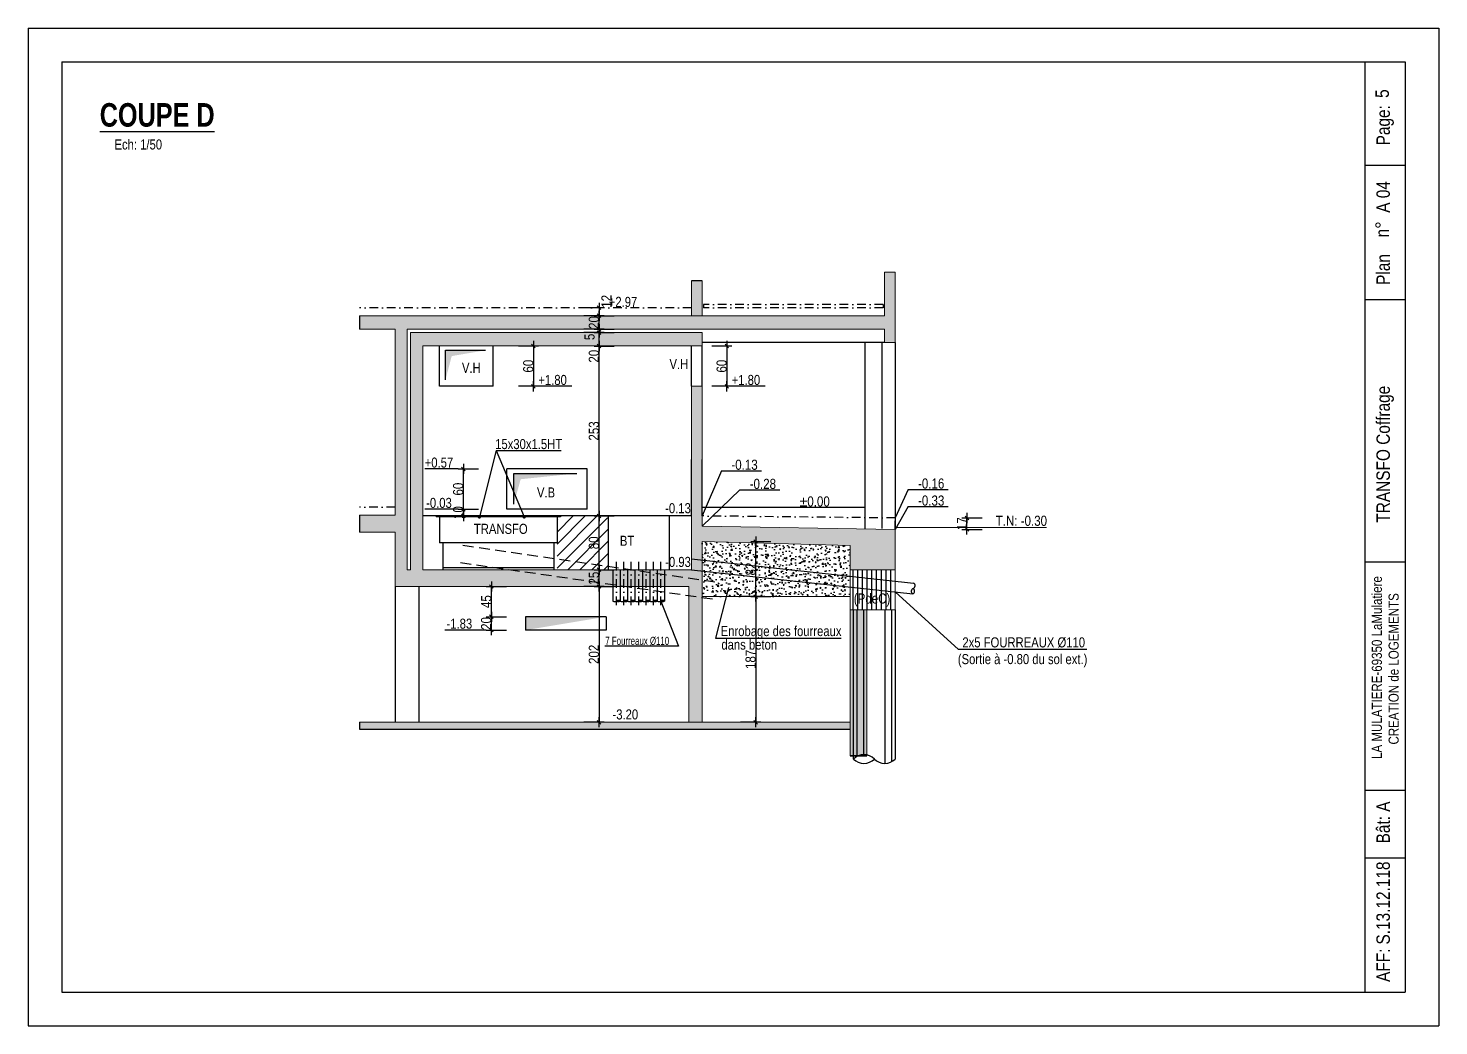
# Model space of a CAD drawing. Header units: centimetres. Extents: x 21705 to 42035, y -33238 to -31753.
# Drawn here: x 34860 to 36960, y -33238 to -31753 of the extents above; entities that cross this region are included whole.
import ezdxf
from ezdxf.enums import TextEntityAlignment as Align

# ---------------------------------------------------------------- set-up
doc = ezdxf.new("R2010")
doc.units = ezdxf.units.CM
doc.header["$LTSCALE"] = 25.4
doc.header["$PDMODE"] = 1
doc.header["$PDSIZE"] = -2
doc.linetypes.add('CACHEX2', pattern=[19.05, 12.7, -6.35])
doc.linetypes.add('TIRETPTX2', pattern=[50.8, 25.4, -12.7, 0, -12.7])
for name, color, linetype in [('01_cote_gen', 4, 'Continuous'), ('01_fenetres', 171, 'Continuous'), ('01_linteaux', 2, 'Continuous'), ('01_murs_sup', 2, 'CACHEX2'), ('01_poch_BN', 9, 'Continuous'), ('01_poch_murs', 253, 'Continuous'), ('01_resv', 32, 'Continuous'), ('01_texte', 230, 'Continuous'), ('AA_COTES', 2, 'Continuous')]:
    doc.layers.add(name, color=color, linetype=linetype)
doc.layers.add('01_murs_coup', color=5, linetype='Continuous', lineweight=60)
doc.styles.add('ARIAL NA', font='ARIALN.TTF')
doc.styles.add('impact', font='impact.ttf')
doc.styles.add('MATTE_TXT', font='arial.ttf')
doc.styles.add('STYLE2', font='ARIALN.TTF')
doc.dimstyles.new('JB50', dxfattribs={"dimscale": 0.1, "dimtxt": 150, "dimasz": 15, "dimexe": 0.1, "dimexo": 0.1, "dimgap": 0.09, "dimtad": 1, "dimdec": 1, "dimdsep": 46, "dimtxsty": 'STYLE2', "dimblk1": 'BOND_G', "dimblk2": 'BOND_D', "dimsah": 1, "dimcen": 1.5, "dimdle": 0.01, "dimse1": 1, "dimse2": 1, "dimclrd": 4, "dimclre": 2, "dimclrt": 6, "dimazin": 2, "dimtfac": 2.333333, "dimtdec": 1, "dimtix": 1, "dimtmove": 2, "dimatfit": 3, "dimldrblk": 'BOND_G', "dimfxl": 1, "dimtolj": 1, "dimtzin": 0, "dimarcsym": 0})
pattern_1 = [(50, (8508.437, -2959.365), (18.218467, -1.5939086), [1.905, -20.955]), (355, (8508.437, -2959.365), (-3.524342, 19.1056845), [1.524, -16.764058]), (100.451445, (8509.955, -2959.498), (14.694125, 17.511775), [1.619001, -17.8090245]), (46.1842, (8508.437, -2954.285), (27.107904, -4.204233), [2.8575, -31.4325]), (96.63556, (8510.696, -2954.636), (23.740413, 24.742612), [2.428502, -26.71356]), (351.18415, (8508.437, -2954.285), (23.740413, 24.742612), [2.285997, -25.145973]), (21, (8510.977, -2955.555), (15.161439, -10.22652), [1.905, -20.955]), (326, (8510.977, -2955.555), (6.180203, 18.418797), [1.524, -16.764]), (71.451445, (8512.24, -2956.408), (21.341642, 8.192277), [1.619001, -17.808994]), (37.5, (8508.437, -2959.3655), (0.3088603, 8.4555039), [0, -16.5608, 0, -17.018, 0, -16.8275]), (7.5, (8508.437, -2959.3655), (6.6819663, 10.0180575), [0, -9.7028, 0, -16.1798, 0, -6.4135]), (327.5, (8502.7725, -2959.3655), (13.5590595, -0.5728744), [0, -6.35, 0, -19.812, 0, -26.289]), (317.5, (8500.233, -2959.365), (14.812918, 2.542649), [0, -8.255, 0, -13.1572, 0, -18.669])]

# ---------------------------------------------------------------- blocks, each defined once
blk = doc.blocks.new('BOND_G')
at = {"layer": 'AA_COTES', "color": 0}
for p, q in [((0, -5), (0, 15)), ((5, 0), (-5, 0)), ((1.8, 1.8), (-1.8, -1.8))]:
    blk.add_line(p, q, dxfattribs=at)
blk = doc.blocks.new('BOND_D')
at = {"layer": 'AA_COTES', "color": 0}
for p, q in [((5, 0), (-5, 0)), ((-1.8, -1.8), (1.8, 1.8)), ((0, 5), (0, -15))]:
    blk.add_line(p, q, dxfattribs=at)
blk = doc.blocks.new('*D255')
at = {"layer": '01_cote_gen', "color": 4, "lineweight": -2, "ltscale": 3, "transparency": 16777216}
blk.add_line((35709.8, -32557.4), (35709.8, -32480.4), dxfattribs=at)
at = {"layer": 'Defpoints', "color": 0, "ltscale": 3, "transparency": 16777216}
for p in [(35697, -32478.9), (35709.8, -32478.9), (35697, -32558.9)]:
    blk.add_point(p, dxfattribs=at)
at = {"layer": '01_cote_gen', "color": 4, "lineweight": -2, "ltscale": 3, "transparency": 16777216, "xscale": 1.5, "yscale": 1.5, "zscale": 1.5}
for name, p, rotation in [('BOND_D', (35709.8, -32478.9), 90), ('BOND_G', (35709.8, -32558.9), 270)]:
    blk.add_blockref(name, p, dxfattribs=dict(at, rotation=rotation))
at = {"layer": '01_cote_gen', "color": 6, "ltscale": 3, "transparency": 16777216, "insert": (35702.1, -32518.9), "char_height": 15, "attachment_point": 5, "rotation": 90, "style": 'STYLE2'}
blk.add_mtext('\\A1;80', dxfattribs=at)
blk = doc.blocks.new('*D256')
at = {"layer": '01_cote_gen', "color": 4, "lineweight": -2, "ltscale": 3, "transparency": 16777216}
blk.add_line((35709.8, -32582.4), (35709.8, -32560.4), dxfattribs=at)
at = {"layer": 'Defpoints', "color": 0, "ltscale": 3, "transparency": 16777216}
for p in [(35687.3, -32558.9), (35709.8, -32558.9), (35687.3, -32583.9)]:
    blk.add_point(p, dxfattribs=at)
at = {"layer": '01_cote_gen', "color": 4, "lineweight": -2, "ltscale": 3, "transparency": 16777216, "xscale": 1.5, "yscale": 1.5, "zscale": 1.5}
for name, p, rotation in [('BOND_D', (35709.8, -32558.9), 90), ('BOND_G', (35709.8, -32583.9), 270)]:
    blk.add_blockref(name, p, dxfattribs=dict(at, rotation=rotation))
at = {"layer": '01_cote_gen', "color": 6, "ltscale": 3, "transparency": 16777216, "insert": (35702.1, -32571.4), "char_height": 15, "attachment_point": 5, "rotation": 90, "style": 'STYLE2'}
blk.add_mtext('\\A1;25', dxfattribs=at)
blk = doc.blocks.new('*D257')
at = {"layer": '01_cote_gen', "color": 4, "lineweight": -2, "ltscale": 3, "transparency": 16777216}
blk.add_line((35709.8, -32585.4), (35709.8, -32784.4), dxfattribs=at)
at = {"layer": 'Defpoints', "color": 0, "ltscale": 3, "transparency": 16777216}
for p in [(35676.5, -32583.9), (35676.5, -32785.9), (35709.8, -32785.9)]:
    blk.add_point(p, dxfattribs=at)
at = {"layer": '01_cote_gen', "color": 4, "lineweight": -2, "ltscale": 3, "transparency": 16777216, "xscale": 1.5, "yscale": 1.5, "zscale": 1.5}
for name, p, rotation in [('BOND_G', (35709.8, -32583.9), 90), ('BOND_D', (35709.8, -32785.9), 270)]:
    blk.add_blockref(name, p, dxfattribs=dict(at, rotation=rotation))
at = {"layer": '01_cote_gen', "color": 6, "ltscale": 3, "transparency": 16777216, "insert": (35702.1, -32684.9), "char_height": 15, "attachment_point": 5, "rotation": 90, "style": 'STYLE2'}
blk.add_mtext('\\A1;202', dxfattribs=at)
blk = doc.blocks.new('*D258')
at = {"layer": '01_cote_gen', "color": 4, "lineweight": -2, "ltscale": 3, "transparency": 16777216}
blk.add_line((35709.8, -32477.4), (35709.8, -32227.4), dxfattribs=at)
at = {"layer": 'Defpoints', "color": 0, "ltscale": 3, "transparency": 16777216}
for p in [(35673.9, -32225.9), (35709.8, -32225.9), (35680.8, -32478.9)]:
    blk.add_point(p, dxfattribs=at)
at = {"layer": '01_cote_gen', "color": 4, "lineweight": -2, "ltscale": 3, "transparency": 16777216, "xscale": 1.5, "yscale": 1.5, "zscale": 1.5}
for name, p, rotation in [('BOND_D', (35709.8, -32225.9), 90), ('BOND_G', (35709.8, -32478.9), 270)]:
    blk.add_blockref(name, p, dxfattribs=dict(at, rotation=rotation))
at = {"layer": '01_cote_gen', "color": 6, "ltscale": 3, "transparency": 16777216, "insert": (35702.1, -32352.4), "char_height": 15, "attachment_point": 5, "rotation": 90, "style": 'STYLE2'}
blk.add_mtext('\\A1;253', dxfattribs=at)
blk = doc.blocks.new('*D259')
at = {"layer": '01_cote_gen', "color": 4, "lineweight": -2, "ltscale": 3, "transparency": 16777216}
blk.add_line((35709.8, -32224.4), (35709.8, -32207.4), dxfattribs=at)
at = {"layer": 'Defpoints', "color": 0, "ltscale": 3, "transparency": 16777216}
for p in [(35656.9, -32205.9), (35709.8, -32205.9), (35656.9, -32225.9)]:
    blk.add_point(p, dxfattribs=at)
at = {"layer": '01_cote_gen', "color": 4, "lineweight": -2, "ltscale": 3, "transparency": 16777216, "xscale": 1.5, "yscale": 1.5, "zscale": 1.5}
for name, p, rotation in [('BOND_D', (35709.8, -32205.9), 90), ('BOND_G', (35709.8, -32225.9), 270)]:
    blk.add_blockref(name, p, dxfattribs=dict(at, rotation=rotation))
at = {"layer": '01_cote_gen', "color": 6, "ltscale": 3, "transparency": 16777216, "insert": (35702.1, -32241.1), "char_height": 15, "attachment_point": 5, "rotation": 90, "style": 'STYLE2'}
blk.add_mtext('\\A1;20', dxfattribs=at)
blk = doc.blocks.new('*D260')
at = {"layer": '01_cote_gen', "color": 4, "lineweight": -2, "ltscale": 3, "transparency": 16777216}
blk.add_line((35709.8, -32202.4), (35709.8, -32204.4), dxfattribs=at)
at = {"layer": 'Defpoints', "color": 0, "ltscale": 3, "transparency": 16777216}
for p in [(35670.1, -32200.9), (35670.1, -32205.9), (35709.8, -32205.9)]:
    blk.add_point(p, dxfattribs=at)
at = {"layer": '01_cote_gen', "color": 4, "lineweight": -2, "ltscale": 3, "transparency": 16777216, "xscale": 1.5, "yscale": 1.5, "zscale": 1.5}
for name, p, rotation in [('BOND_G', (35709.8, -32200.9), 90), ('BOND_D', (35709.8, -32205.9), 270)]:
    blk.add_blockref(name, p, dxfattribs=dict(at, rotation=rotation))
at = {"layer": '01_cote_gen', "color": 6, "ltscale": 3, "transparency": 16777216, "insert": (35695.6, -32212.3), "char_height": 15, "attachment_point": 5, "rotation": 90, "style": 'STYLE2'}
blk.add_mtext('\\A1;5', dxfattribs=at)
blk = doc.blocks.new('*D261')
at = {"layer": '01_cote_gen', "color": 4, "lineweight": -2, "ltscale": 3, "transparency": 16777216}
blk.add_line((35709.8, -32199.4), (35709.8, -32182.4), dxfattribs=at)
at = {"layer": 'Defpoints', "color": 0, "ltscale": 3, "transparency": 16777216}
for p in [(35665.1, -32180.9), (35709.8, -32180.9), (35665.1, -32200.9)]:
    blk.add_point(p, dxfattribs=at)
at = {"layer": '01_cote_gen', "color": 4, "lineweight": -2, "ltscale": 3, "transparency": 16777216, "xscale": 1.5, "yscale": 1.5, "zscale": 1.5}
for name, p, rotation in [('BOND_D', (35709.8, -32180.9), 90), ('BOND_G', (35709.8, -32200.9), 270)]:
    blk.add_blockref(name, p, dxfattribs=dict(at, rotation=rotation))
at = {"layer": '01_cote_gen', "color": 6, "ltscale": 3, "transparency": 16777216, "insert": (35702.1, -32190.9), "char_height": 15, "attachment_point": 5, "rotation": 90, "style": 'STYLE2'}
blk.add_mtext('\\A1;20', dxfattribs=at)
blk = doc.blocks.new('*D262')
at = {"layer": '01_cote_gen', "color": 4, "lineweight": -2, "ltscale": 3, "transparency": 16777216}
blk.add_line((35709.8, -32170.4), (35709.8, -32179.4), dxfattribs=at)
at = {"layer": 'Defpoints', "color": 0, "ltscale": 3, "transparency": 16777216}
for p in [(35705.1, -32168.9), (35705.1, -32180.9), (35709.8, -32180.9)]:
    blk.add_point(p, dxfattribs=at)
at = {"layer": '01_cote_gen', "color": 4, "lineweight": -2, "ltscale": 3, "transparency": 16777216, "xscale": 1.5, "yscale": 1.5, "zscale": 1.5}
for name, p, rotation in [('BOND_G', (35709.8, -32168.9), 90), ('BOND_D', (35709.8, -32180.9), 270)]:
    blk.add_blockref(name, p, dxfattribs=dict(at, rotation=rotation))
at = {"layer": '01_cote_gen', "color": 6, "ltscale": 3, "transparency": 16777216, "insert": (35720.8, -32159.4), "char_height": 15, "attachment_point": 5, "rotation": 90, "style": 'STYLE2'}
blk.add_mtext('\\A1;12', dxfattribs=at)
blk = doc.blocks.new('*D301')
at = {"layer": '01_cote_gen', "color": 4, "lineweight": -2, "ltscale": 3, "transparency": 16777216}
blk.add_line((35612.1, -32227.4), (35612.1, -32284.4), dxfattribs=at)
at = {"layer": 'Defpoints', "color": 0, "ltscale": 3, "transparency": 16777216}
for p in [(35594.2, -32225.9), (35552.3, -32285.9), (35612.1, -32285.9)]:
    blk.add_point(p, dxfattribs=at)
at = {"layer": '01_cote_gen', "color": 4, "lineweight": -2, "ltscale": 3, "transparency": 16777216, "xscale": 1.5, "yscale": 1.5, "zscale": 1.5}
for name, p, rotation in [('BOND_G', (35612.1, -32225.9), 90), ('BOND_D', (35612.1, -32285.9), 270)]:
    blk.add_blockref(name, p, dxfattribs=dict(at, rotation=rotation))
at = {"layer": '01_cote_gen', "color": 6, "ltscale": 3, "transparency": 16777216, "insert": (35604.4, -32255.9), "char_height": 15, "attachment_point": 5, "rotation": 90, "style": 'STYLE2'}
blk.add_mtext('\\A1;60', dxfattribs=at)
blk = doc.blocks.new('*D302')
at = {"layer": '01_cote_gen', "color": 4, "lineweight": -2, "ltscale": 3, "transparency": 16777216}
for p, q in [((35507.7, -32467.4), (35507.7, -32465.9)), ((35507.7, -32468.9), (35507.7, -32478.9)), ((35507.7, -32480.4), (35507.7, -32481.9))]:
    blk.add_line(p, q, dxfattribs=at)
at = {"layer": 'Defpoints', "color": 0, "ltscale": 3, "transparency": 16777216}
for p in [(35507.7, -32478.9), (35534.1, -32478.9), (35559.3, -32468.9)]:
    blk.add_point(p, dxfattribs=at)
at = {"layer": '01_cote_gen', "color": 4, "lineweight": -2, "ltscale": 3, "transparency": 16777216, "xscale": 1.5, "yscale": 1.5, "zscale": 1.5}
for name, p, rotation in [('BOND_G', (35507.7, -32468.9), 270), ('BOND_D', (35507.7, -32478.9), 90)]:
    blk.add_blockref(name, p, dxfattribs=dict(at, rotation=rotation))
at = {"layer": '01_cote_gen', "color": 6, "ltscale": 3, "transparency": 16777216, "insert": (35500, -32473.9), "char_height": 15, "attachment_point": 5, "rotation": 90, "style": 'STYLE2'}
blk.add_mtext('\\A1;10', dxfattribs=at)
blk = doc.blocks.new('*D303')
at = {"layer": '01_cote_gen', "color": 4, "lineweight": -2, "ltscale": 3, "transparency": 16777216}
blk.add_line((35507.7, -32467.4), (35507.7, -32410.4), dxfattribs=at)
at = {"layer": 'Defpoints', "color": 0, "ltscale": 3, "transparency": 16777216}
for p in [(35507.7, -32408.9), (35559.3, -32408.9), (35530.2, -32468.9)]:
    blk.add_point(p, dxfattribs=at)
at = {"layer": '01_cote_gen', "color": 4, "lineweight": -2, "ltscale": 3, "transparency": 16777216, "xscale": 1.5, "yscale": 1.5, "zscale": 1.5}
for name, p, rotation in [('BOND_D', (35507.7, -32408.9), 90), ('BOND_G', (35507.7, -32468.9), 270)]:
    blk.add_blockref(name, p, dxfattribs=dict(at, rotation=rotation))
at = {"layer": '01_cote_gen', "color": 6, "ltscale": 3, "transparency": 16777216, "insert": (35500, -32438.9), "char_height": 15, "attachment_point": 5, "rotation": 90, "style": 'STYLE2'}
blk.add_mtext('\\A1;60', dxfattribs=at)
blk = doc.blocks.new('*D264')
at = {"layer": '01_cote_gen', "color": 4, "lineweight": -2, "ltscale": 3, "transparency": 16777216}
blk.add_line((35900, -32227.4), (35900, -32284.4), dxfattribs=at)
at = {"layer": 'Defpoints', "color": 0, "ltscale": 3, "transparency": 16777216}
for p in [(35882, -32225.9), (35840.1, -32285.9), (35900, -32285.9)]:
    blk.add_point(p, dxfattribs=at)
at = {"layer": '01_cote_gen', "color": 4, "lineweight": -2, "ltscale": 3, "transparency": 16777216, "xscale": 1.5, "yscale": 1.5, "zscale": 1.5}
for name, p, rotation in [('BOND_G', (35900, -32225.9), 90), ('BOND_D', (35900, -32285.9), 270)]:
    blk.add_blockref(name, p, dxfattribs=dict(at, rotation=rotation))
at = {"layer": '01_cote_gen', "color": 6, "ltscale": 3, "transparency": 16777216, "insert": (35892.3, -32255.9), "char_height": 15, "attachment_point": 5, "rotation": 90, "style": 'STYLE2'}
blk.add_mtext('\\A1;60', dxfattribs=at)
blk = doc.blocks.new('*D342')
at = {"layer": '01_poch_murs', "color": 4, "lineweight": -2, "transparency": 16777216}
blk.add_line((36257.4, -32497.4), (36257.4, -32483.4), dxfattribs=at)
at = {"layer": 'Defpoints', "color": 0, "transparency": 16777216}
for p in [(36193.8, -32481.9), (36257.4, -32481.9), (36234.9, -32498.9)]:
    blk.add_point(p, dxfattribs=at)
at = {"layer": '01_poch_murs', "color": 4, "lineweight": -2, "transparency": 16777216, "xscale": 1.5, "yscale": 1.5, "zscale": 1.5}
for name, p, rotation in [('BOND_D', (36257.4, -32481.9), 90), ('BOND_G', (36257.4, -32498.9), 270)]:
    blk.add_blockref(name, p, dxfattribs=dict(at, rotation=rotation))
at = {"layer": '01_poch_murs', "color": 6, "transparency": 16777216, "insert": (36249.9, -32490.4), "char_height": 15, "attachment_point": 5, "rotation": 90, "style": 'STYLE2'}
blk.add_mtext('\\A1;17', dxfattribs=at)
blk = doc.blocks.new('*D343')
at = {"layer": '01_resv', "color": 4, "lineweight": -2, "ltscale": 3, "transparency": 16777216}
blk.add_line((35943, -32600.4), (35943, -32784.4), dxfattribs=at)
at = {"layer": 'Defpoints', "color": 0, "ltscale": 3, "transparency": 16777216}
for p in [(35960.5, -32598.9), (35850.7, -32785.9), (35943, -32785.9)]:
    blk.add_point(p, dxfattribs=at)
at = {"layer": '01_resv', "color": 4, "lineweight": -2, "ltscale": 3, "transparency": 16777216, "xscale": 1.5, "yscale": 1.5, "zscale": 1.5}
for name, p, rotation in [('BOND_G', (35943, -32598.9), 90), ('BOND_D', (35943, -32785.9), 270)]:
    blk.add_blockref(name, p, dxfattribs=dict(at, rotation=rotation))
at = {"layer": '01_resv', "color": 6, "ltscale": 3, "transparency": 16777216, "insert": (35935.4, -32692.4), "char_height": 15, "attachment_point": 5, "rotation": 90, "style": 'STYLE2'}
blk.add_mtext('\\A1;187', dxfattribs=at)
blk = doc.blocks.new('*D344')
at = {"layer": '01_resv', "color": 4, "lineweight": -2, "ltscale": 3, "transparency": 16777216}
blk.add_line((35943, -32597.4), (35943, -32518.4), dxfattribs=at)
at = {"layer": 'Defpoints', "color": 0, "ltscale": 3, "transparency": 16777216}
for p in [(35940, -32516.9), (35943, -32516.9), (35908.5, -32598.9)]:
    blk.add_point(p, dxfattribs=at)
at = {"layer": '01_resv', "color": 4, "lineweight": -2, "ltscale": 3, "transparency": 16777216, "xscale": 1.5, "yscale": 1.5, "zscale": 1.5}
for name, p, rotation in [('BOND_D', (35943, -32516.9), 90), ('BOND_G', (35943, -32598.9), 270)]:
    blk.add_blockref(name, p, dxfattribs=dict(at, rotation=rotation))
at = {"layer": '01_resv', "color": 6, "ltscale": 3, "transparency": 16777216, "insert": (35935.4, -32557.9), "char_height": 15, "attachment_point": 5, "rotation": 90, "style": 'STYLE2'}
blk.add_mtext('\\A1;82', dxfattribs=at)
blk = doc.blocks.new('*D345')
at = {"layer": '01_resv', "color": 4, "lineweight": -2, "ltscale": 0.5, "transparency": 16777216}
blk.add_line((35549.4, -32647.4), (35549.4, -32630.4), dxfattribs=at)
at = {"layer": 'Defpoints', "color": 0, "ltscale": 0.5, "transparency": 16777216}
for p in [(35549.4, -32628.9), (35600.3, -32628.9), (35600.3, -32648.9)]:
    blk.add_point(p, dxfattribs=at)
at = {"layer": '01_resv', "color": 4, "lineweight": -2, "ltscale": 0.5, "transparency": 16777216, "xscale": 1.5, "yscale": 1.5, "zscale": 1.5}
for name, p, rotation in [('BOND_D', (35549.4, -32628.9), 90), ('BOND_G', (35549.4, -32648.9), 270)]:
    blk.add_blockref(name, p, dxfattribs=dict(at, rotation=rotation))
at = {"layer": '01_resv', "color": 6, "ltscale": 0.5, "transparency": 16777216, "insert": (35541.7, -32638.9), "char_height": 15, "attachment_point": 5, "rotation": 90, "style": 'STYLE2'}
blk.add_mtext('\\A1;20', dxfattribs=at)
blk = doc.blocks.new('*D346')
at = {"layer": '01_resv', "color": 4, "lineweight": -2, "ltscale": 0.5, "transparency": 16777216}
blk.add_line((35549.4, -32627.4), (35549.4, -32585.4), dxfattribs=at)
at = {"layer": 'Defpoints', "color": 0, "ltscale": 0.5, "transparency": 16777216}
for p in [(35549.4, -32583.9), (35563.8, -32583.9), (35563.8, -32628.9)]:
    blk.add_point(p, dxfattribs=at)
at = {"layer": '01_resv', "color": 4, "lineweight": -2, "ltscale": 0.5, "transparency": 16777216, "xscale": 1.5, "yscale": 1.5, "zscale": 1.5}
for name, p, rotation in [('BOND_D', (35549.4, -32583.9), 90), ('BOND_G', (35549.4, -32628.9), 270)]:
    blk.add_blockref(name, p, dxfattribs=dict(at, rotation=rotation))
at = {"layer": '01_resv', "color": 6, "ltscale": 0.5, "transparency": 16777216, "insert": (35541.8, -32606.4), "char_height": 15, "attachment_point": 5, "rotation": 90, "style": 'STYLE2'}
blk.add_mtext('\\A1;45', dxfattribs=at)

msp = doc.modelspace()

# ---------------------------------------------------------------- hatches: boundary and pattern name
at = {"layer": '01_poch_BN', "ltscale": 0.5}
h = msp.add_hatch(color=256, dxfattribs=at)
h.dxf.hatch_style = 1
h.paths.add_polyline_path([(36150.64, -32115.87), (36134.64, -32115.87), (36134.64, -32180.87), (35353.08, -32180.87), (35353.08, -32200.87), (35406.21, -32200.87), (35406.21, -32477.87), (35353.08, -32477.87), (35353.08, -32502.87), (35406.21, -32502.87), (35406.21, -32583.87), (35741.25, -32583.87), (35741.25, -32583.08), (35574.24, -32558.87), (35447.25, -32558.87), (35447.25, -32225.87), (35863.25, -32225.87), (35863.25, -32205.87), (35429.25, -32205.87), (35429.25, -32558.87), (35424.21, -32558.87), (35424.21, -32200.87), (36134.64, -32200.87), (36134.64, -32220.87), (36150.64, -32220.87)])
h.paths.add_polyline_path([(35863.25, -32128.87), (35847.25, -32128.87), (35847.25, -32180.87), (35863.25, -32180.87)], flags=17)
h.paths.add_polyline_path([(35741.25, -32558.87), (35574.24, -32558.87), (35741.25, -32583.08)], flags=17)
h.paths.add_polyline_path([(35746.75, -32558.87), (35741.25, -32558.87), (35741.25, -32583.08), (35746.66, -32583.87), (35746.75, -32583.87)], flags=17)
h.paths.add_polyline_path([(35752.25, -32558.87), (35746.75, -32558.87), (35746.75, -32583.87), (35752.25, -32583.87)], flags=17)
h.paths.add_polyline_path([(35757.75, -32559.2), (35755.43, -32558.87), (35752.25, -32558.87), (35752.25, -32583.87), (35757.75, -32583.87)], flags=17)
h.paths.add_polyline_path([(35763.25, -32560), (35757.75, -32559.2), (35757.75, -32583.87), (35763.25, -32583.87)], flags=17)
h.paths.add_polyline_path([(35768.75, -32560.8), (35763.25, -32560), (35763.25, -32583.87), (35768.75, -32583.87)], flags=17)
h.paths.add_polyline_path([(35774.25, -32561.6), (35768.75, -32560.8), (35768.75, -32583.87), (35774.25, -32583.87)], flags=17)
h.paths.add_polyline_path([(35774.25, -32558.87), (35768.75, -32558.87), (35768.75, -32560.8), (35774.25, -32561.6)], flags=17)
h.paths.add_polyline_path([(35768.75, -32558.87), (35763.25, -32558.87), (35763.25, -32560), (35768.75, -32560.8)], flags=17)
h.paths.add_polyline_path([(35779.75, -32558.87), (35774.25, -32558.87), (35774.25, -32561.6), (35779.75, -32562.39)], flags=17)
h.paths.add_polyline_path([(35785.25, -32558.87), (35779.75, -32558.87), (35779.75, -32562.39), (35785.25, -32563.19)], flags=17)
h.paths.add_polyline_path([(35785.25, -32563.19), (35779.75, -32562.39), (35779.75, -32583.87), (35785.25, -32583.87)], flags=17)
h.paths.add_polyline_path([(35779.75, -32562.39), (35774.25, -32561.6), (35774.25, -32583.87), (35779.75, -32583.87)], flags=17)
h.paths.add_polyline_path([(35790.75, -32563.99), (35785.25, -32563.19), (35785.25, -32583.87), (35790.75, -32583.87)], flags=17)
h.paths.add_polyline_path([(35790.75, -32558.87), (35785.25, -32558.87), (35785.25, -32563.19), (35790.75, -32563.99)], flags=17)
h.paths.add_polyline_path([(35796.25, -32558.87), (35790.75, -32558.87), (35790.75, -32563.99), (35796.25, -32564.79)], flags=17)
h.paths.add_polyline_path([(35796.25, -32564.79), (35790.75, -32563.99), (35790.75, -32583.87), (35796.25, -32583.87)], flags=17)
h.paths.add_polyline_path([(35801.75, -32565.58), (35796.25, -32564.79), (35796.25, -32583.87), (35801.75, -32583.87)], flags=17)
h.paths.add_polyline_path([(35801.75, -32558.87), (35796.25, -32558.87), (35796.25, -32564.79), (35801.75, -32565.58)], flags=17)
h.paths.add_polyline_path([(35807.25, -32558.87), (35801.75, -32558.87), (35801.75, -32565.58), (35807.25, -32566.38)], flags=17)
h.paths.add_polyline_path([(35807.25, -32566.38), (35801.75, -32565.58), (35801.75, -32583.87), (35807.25, -32583.87)], flags=17)
h.paths.add_polyline_path([(35863.25, -32285.87), (35847.25, -32285.87), (35847.25, -32542.81), (35863.25, -32544.55), (35863.25, -32516.87), (36083.64, -32522.87), (36083.64, -32558.87), (36150.64, -32558.87), (36150.64, -32498.87), (35863.25, -32493.87)])
h.paths.add_polyline_path([(35913.16, -32517.63), (35913.1, -32494.35)], flags=16)
h.paths.add_polyline_path([(35945.14, -32495.02), (35944.68, -32495.01), (35913.45, -32495.01), (35913.91, -32495.02)], flags=17)
h = msp.add_hatch(color=256, dxfattribs=at)
h.dxf.hatch_style = 1
h.paths.add_polyline_path([(36083.64, -32785.87), (35353.08, -32785.87), (35353.08, -32796.44), (36083.64, -32796.44)])
h.paths.add_polyline_path([(35863.25, -32600.77), (35843.25, -32597.87), (35843.25, -32785.87), (35863.25, -32785.87)])
h.paths.add_polyline_path([(35863.25, -32574.5), (35807.25, -32566.38), (35807.25, -32583.87), (35843.25, -32583.87), (35843.25, -32597.87), (35863.25, -32600.77)])
h.paths.add_polyline_path([(35863.25, -32560.61), (35847.25, -32558.87), (35807.25, -32558.87), (35807.25, -32566.38), (35863.25, -32574.5)])
h.paths.add_polyline_path([(35863.25, -32544.55), (35847.25, -32542.81), (35847.25, -32558.87), (35863.25, -32560.61)])
h.paths.add_polyline_path([(35907.83, -32269.06), (35907.83, -32242.44), (35876.61, -32242.44), (35876.61, -32269.06)], flags=9)
h.paths.add_polyline_path([(35957.82, -32469.98), (35957.82, -32443.37), (35926.59, -32443.37), (35926.59, -32469.98)], flags=9)
h.paths.add_polyline_path([(35950.89, -32518.5), (35950.89, -32491.89), (35919.66, -32491.89), (35919.66, -32518.5)], flags=9)
h.paths.add_polyline_path([(35944.86, -32510.86), (35944.86, -32484.25), (35913.64, -32484.25), (35913.64, -32510.86)], flags=9)
h.paths.add_polyline_path([(35902.94, -32414.29), (35949.76, -32414.29), (35949.76, -32391.31), (35902.94, -32391.31)], flags=9)
h.paths.add_polyline_path([(35930.21, -32442.81), (35977.04, -32442.81), (35977.04, -32419.84), (35930.21, -32419.84)], flags=9)
h.paths.add_polyline_path([(36004.47, -32469), (36057.08, -32469), (36057.08, -32446.02), (36004.47, -32446.02)], flags=9)
h.paths.add_polyline_path([(35903.4, -32288.06), (35953.48, -32288.06), (35953.48, -32265.08), (35903.4, -32265.08)], flags=9)
h = msp.add_hatch(color=256, dxfattribs=at)
h.dxf.hatch_style = 1
h.paths.add_polyline_path([(36108.64, -32618.87), (36103.64, -32618.87), (36103.64, -32834.18, -0.058271), (36108.64, -32834.64)])
h.paths.add_polyline_path([(36103.64, -32618.87), (36093.64, -32618.87), (36093.64, -32836.2), (36095.01, -32836.2, -0.1036878), (36103.64, -32834.18)])
h.paths.add_polyline_path([(36093.64, -32618.87), (36088.64, -32618.87), (36088.64, -32836.2), (36093.64, -32836.2)])
h.paths.add_polyline_path([(36088.64, -32618.87), (36083.64, -32618.87), (36083.64, -32836.2), (36088.64, -32836.2)])
at = {"layer": '01_poch_murs', "ltscale": 3}
h = msp.add_hatch(dxfattribs=at)
h.set_pattern_fill('ANSI31', color=256, scale=4)
h.set_pattern_definition([(45, (748.226, -6874.946), (-8.980256, 8.980256), [])])
h.paths.add_polyline_path([(35723.25, -32481.87), (35720.25, -32481.87), (35720.25, -32478.87), (35652.25, -32478.87), (35652.25, -32483.87), (35647.25, -32483.87), (35647.25, -32558.87), (35723.25, -32558.87)])
at = {"layer": '01_poch_murs', "ltscale": 0.5}
h = msp.add_hatch(dxfattribs=at)
h.set_pattern_fill('AR-CONC', color=256, scale=0.1)
h.set_pattern_definition(pattern_1)
h.paths.add_polyline_path([(35863.25, -32516.87), (36083.64, -32522.87), (36083.64, -32526.87), (36083.64, -32568.57), (35863.25, -32544.55)])
h.paths.add_polyline_path([(35889.62, -32570.11), (35889.62, -32543.5), (35920.84, -32543.5), (35920.84, -32570.11)])
at = {"layer": '01_poch_murs', "ltscale": 3}
h = msp.add_hatch(dxfattribs=at)
h.set_pattern_fill('AR-CONC', color=256, scale=0.1)
h.set_pattern_definition(pattern_1)
h.paths.add_polyline_path([(35863.25, -32552.77), (35863.25, -32544.55), (36083.64, -32568.57), (36083.64, -32576.56)])
h.paths.add_polyline_path([(35863.25, -32560.61), (35863.25, -32552.77), (36083.64, -32576.56), (36083.64, -32584.65)])
edge = h.paths.add_edge_path()
edge.add_line((35863.25, -32560.61), (36083.64, -32584.65))
edge.add_line((36083.64, -32584.65), (36083.64, -32598.87))
edge.add_line((36083.64, -32598.87), (36016.29, -32598.87))
edge.add_line((36016.29, -32598.87), (36014.92, -32587.5))
edge.add_arc((36014.43, -32585.57), 2, 284.36066, 360)
edge.add_arc((36014.43, -32585.57), 2, 360, 540)
edge.add_arc((36014.43, -32585.57), 2, 540, 644.36066)
edge.add_line((36014.92, -32587.5), (36016.29, -32598.87))
edge.add_line((36016.29, -32598.87), (35863.25, -32598.87))
edge.add_line((35863.25, -32598.87), (35863.25, -32583.87))
edge.add_line((35863.25, -32583.87), (35863.25, -32560.61))
h.paths.add_polyline_path([(35889.62, -32570.11), (35889.62, -32543.5), (35920.84, -32543.5), (35920.84, -32570.11)])

# ---------------------------------------------------------------- linework, layer by layer
at = {"layer": '01_cote_gen', "ltscale": 3}
msp.add_line((35481.1, -32232.21), (35540.88, -32232.21), dxfattribs=at)
at = {"layer": '01_fenetres', "ltscale": 30}
for p, q in [((34909.9, -31802.82), (36909.9, -31802.82)), ((34909.9, -31802.82), (34909.9, -33187.82)), ((36849.9, -31802.82), (36909.9, -31802.82)), ((36849.9, -31802.82), (36849.9, -33187.82)), ((36909.9, -31802.82), (36909.9, -33187.82)), ((36909.9, -31802.82), (36909.9, -33187.82)), ((36909.9, -31956.96), (36849.9, -31956.96)), ((36909.9, -32156.96), (36849.9, -32156.96)), ((36849.9, -32547.15), (36909.9, -32547.15)), ((36849.9, -32887.32), (36909.9, -32887.32)), ((36849.9, -32987.82), (36909.9, -32987.82)), ((34909.9, -33187.82), (36909.9, -33187.82))]:
    msp.add_line(p, q, dxfattribs=at)
at = {"layer": '01_linteaux', "linetype": 'TIRETPTX2', "ltscale": 0.02}
for p, q in [((35847.25, -32168.87), (35353.08, -32168.87)), ((36132.64, -32163.87), (35865.25, -32163.87)), ((35865.25, -32163.87), (35865.25, -32168.87)), ((36132.64, -32168.87), (35865.25, -32168.87)), ((36132.64, -32163.87), (36132.64, -32168.87)), ((35406.21, -32465.87), (35353.08, -32465.87)), ((36150.64, -32481.87), (35863.25, -32478.87)), ((36150.64, -32498.87), (36150.64, -32481.87)), ((35735.75, -32611.79), (35735.75, -32545.9)), ((35746.75, -32611.79), (35746.75, -32545.9)), ((35757.75, -32611.79), (35757.75, -32545.9)), ((35768.75, -32611.79), (35768.75, -32545.9)), ((35779.75, -32611.79), (35779.75, -32545.9)), ((35790.75, -32611.79), (35790.75, -32545.9)), ((35801.75, -32611.79), (35801.75, -32545.9))]:
    msp.add_line(p, q, dxfattribs=at)
at = {"layer": '01_linteaux', "linetype": 'Continuous'}
for p, q in [((35472.25, -32285.87), (35472.25, -32225.87)), ((35552.25, -32285.87), (35552.25, -32225.87)), ((35847.25, -32285.87), (35847.25, -32225.87)), ((36134.64, -32220.87), (35863.25, -32220.87)), ((35863.25, -32285.87), (35863.25, -32225.87)), ((36105.64, -32220.87), (36105.64, -32498.08)), ((36130.64, -32220.87), (36130.64, -32497.78)), ((36150.64, -32220.87), (36150.64, -32498.13)), ((35552.25, -32285.87), (35472.25, -32285.87)), ((35847.25, -32478.87), (35847.25, -32394.6)), ((35863.25, -32478.87), (35863.25, -32394.6)), ((35692.25, -32408.87), (35572.25, -32408.87)), ((35572.25, -32468.87), (35572.25, -32408.87)), ((35692.25, -32468.87), (35692.25, -32408.87)), ((35863.25, -32465.87), (36105.64, -32465.87)), ((35467.25, -32478.87), (35447.25, -32478.87)), ((35652.25, -32478.87), (35467.25, -32478.87)), ((35467.25, -32478.87), (35467.25, -32480.37)), ((35652.25, -32480.37), (35467.25, -32480.37)), ((35472.25, -32478.87), (35472.25, -32518.87)), ((35516.25, -32480.37), (35516.25, -32478.87)), ((35546.25, -32480.37), (35546.25, -32478.87)), ((35692.25, -32468.87), (35572.25, -32468.87)), ((35583.25, -32480.37), (35583.25, -32478.87)), ((35613.25, -32480.37), (35613.25, -32478.87)), ((35647.25, -32478.87), (35647.25, -32518.87)), ((35847.25, -32478.87), (35652.25, -32478.87)), ((35652.25, -32478.87), (35652.25, -32480.37)), ((35723.25, -32478.87), (35723.25, -32558.87)), ((35814.25, -32478.87), (35814.25, -32558.87)), ((35477.25, -32518.87), (35472.25, -32518.87)), ((35477.25, -32518.87), (35477.25, -32558.87)), ((35647.25, -32518.87), (35477.25, -32518.87)), ((35642.25, -32518.87), (35642.25, -32558.87)), ((35847.25, -32542.81), (36178.01, -32578.85)), ((35642.25, -32555.87), (35477.25, -32555.87)), ((35847.25, -32558.87), (36176.65, -32594.8)), ((35406.21, -32583.87), (35406.21, -32785.87)), ((35441.21, -32583.87), (35441.21, -32785.87)), ((36150.64, -32618.87), (36150.64, -32836.2))]:
    msp.add_line(p, q, dxfattribs=at)
at = {"layer": '01_linteaux'}
for p, q in [((36088.64, -32840.72), (36088.64, -32618.87)), ((36088.64, -32840.72), (36088.64, -32618.87)), ((36150.64, -32618.87), (36150.64, -32840.72))]:
    msp.add_line(p, q, dxfattribs=at)
at = {"layer": '01_linteaux', "linetype": 'Continuous'}
for centre, start, end in [((36178.8, -32590.97), 109.57711, 240.62647), ((36175.18, -32590.65), 289.57711, 60.62647), ((36175.86, -32582.68), 289.57711, 60.62647)]:
    msp.add_arc(centre, 4.39, start, end, dxfattribs=at)
at = {"layer": '01_linteaux'}
for centre, start, end in [((36104.14, -32855.79), 44.19387, 135.80613), ((36104.14, -32855.79), 44.19387, 135.80613), ((36104.14, -32825.65), 224.19387, 315.80613), ((36135.14, -32825.65), 224.19387, 315.80613)]:
    msp.add_arc(centre, 21.62, start, end, dxfattribs=at)
at = {"layer": '01_murs_coup', "linetype": 'Continuous', "lineweight": 5}
for p, q in [((35847.25, -32180.87), (35847.25, -32128.87)), ((35863.25, -32180.87), (35863.25, -32128.87)), ((36150.64, -32115.87), (36134.64, -32115.87)), ((36134.64, -32115.87), (36134.64, -32180.87)), ((36150.64, -32115.87), (36150.64, -32220.87)), ((36134.64, -32180.87), (35353.08, -32180.87)), ((35406.21, -32200.87), (35353.08, -32200.87)), ((35406.21, -32200.87), (35406.21, -32477.87)), ((35424.21, -32200.87), (35424.21, -32558.87)), ((36134.64, -32200.87), (35424.21, -32200.87)), ((35429.25, -32205.87), (35429.25, -32558.87)), ((35863.25, -32205.87), (35429.25, -32205.87)), ((35863.25, -32205.87), (35863.25, -32225.87)), ((36134.64, -32200.87), (36134.64, -32220.87)), ((35447.25, -32225.87), (35447.25, -32558.87)), ((35863.25, -32225.87), (35447.25, -32225.87)), ((36150.64, -32220.87), (36134.64, -32220.87)), ((35847.25, -32285.87), (35847.25, -32558.87)), ((35847.25, -32285.87), (35863.25, -32285.87)), ((35847.25, -32285.87), (35847.25, -32558.87)), ((35863.25, -32285.87), (35863.25, -32493.87)), ((35847.25, -32394.6), (35847.25, -32558.87)), ((35406.21, -32477.87), (35353.08, -32477.87)), ((35847.25, -32478.87), (35847.25, -32558.87)), ((35863.25, -32478.87), (35863.25, -32493.87)), ((35406.21, -32502.87), (35353.08, -32502.87)), ((35406.21, -32502.87), (35406.21, -32583.87)), ((36150.64, -32498.87), (35863.25, -32493.87)), ((36150.64, -32495.87), (36375.82, -32495.87)), ((36150.64, -32618.87), (36150.64, -32498.87)), ((36083.64, -32522.87), (35863.25, -32516.87)), ((35863.25, -32516.87), (35863.25, -32785.87)), ((36083.64, -32558.87), (36083.64, -32522.87)), ((35429.25, -32558.87), (35424.21, -32558.87)), ((35847.25, -32558.87), (35447.25, -32558.87)), ((36083.64, -32558.87), (36150.64, -32558.87)), ((36083.64, -32618.87), (36083.64, -32558.87)), ((35843.25, -32583.87), (35406.21, -32583.87)), ((35843.25, -32583.87), (35843.25, -32785.87)), ((35863.25, -32583.87), (35863.25, -32598.87)), ((36083.64, -32598.87), (35863.25, -32598.87)), ((36083.64, -32618.87), (36083.64, -32836.2)), ((36083.64, -32618.87), (36150.64, -32618.87)), ((36108.64, -32618.87), (36108.64, -32836.2)), ((36083.64, -32785.87), (35353.08, -32785.87))]:
    msp.add_line(p, q, dxfattribs=at)
at = {"layer": '01_murs_sup', "ltscale": 0.05}
for p, q in [((35882.19, -32577.25), (35500.25, -32521.87)), ((35878.46, -32602.98), (35496.52, -32547.6))]:
    msp.add_line(p, q, dxfattribs=at)
at = {"layer": '01_poch_BN', "ltscale": 3}
for p, q in [((35863.25, -32128.87), (35847.25, -32128.87)), ((35353.08, -32180.87), (35353.08, -32200.87)), ((35353.08, -32477.87), (35353.08, -32502.87)), ((35353.08, -32785.87), (35353.08, -32796.44)), ((35353.08, -32796.44), (36083.64, -32796.44)), ((36108.64, -32836.2), (36083.64, -32836.2)), ((36083.64, -32836.2), (36108.64, -32836.2)), ((36083.64, -32836.2), (36108.64, -32836.2)), ((36083.64, -32836.2), (36108.64, -32836.2)), ((36083.64, -32836.2), (36108.64, -32836.2))]:
    msp.add_line(p, q, dxfattribs=at)
at = {"layer": '01_poch_murs', "ltscale": 3}
for p, q in [((35481.1, -32276.29), (35481.1, -32232.21)), ((35582.66, -32461.33), (35582.66, -32415.51)), ((35582.66, -32415.51), (35676.68, -32415.51))]:
    msp.add_line(p, q, dxfattribs=at)
at = {"layer": '01_poch_murs'}
for p, q in [((36088.02, -32618.87), (36088.02, -32558.87)), ((36095.02, -32618.87), (36095.02, -32558.87)), ((36102.02, -32618.87), (36102.02, -32558.87)), ((36109.02, -32618.87), (36109.02, -32558.87)), ((36116.02, -32618.87), (36116.02, -32558.87)), ((36123.02, -32618.87), (36123.02, -32558.87)), ((36130.02, -32618.87), (36130.02, -32558.87)), ((36137.02, -32618.87), (36137.02, -32558.87)), ((36144.02, -32618.87), (36144.02, -32558.87)), ((36093.64, -32618.87), (36093.64, -32836.89)), ((36093.64, -32618.87), (36093.64, -32836.89)), ((36103.64, -32618.87), (36103.64, -32834.18)), ((36103.64, -32618.87), (36103.64, -32834.18)), ((36135.64, -32847.26), (36135.64, -32618.87)), ((36145.64, -32844.55), (36145.64, -32618.87))]:
    msp.add_line(p, q, dxfattribs=at)
at = {"layer": '01_poch_murs', "ltscale": 3}
for points in [[(35481.1, -32276.29), (35481.1, -32232.21), (35490.38, -32240.91)], [(35481.1, -32232.21), (35540.88, -32232.21), (35490.38, -32240.91)], [(35582.66, -32461.33), (35582.66, -32415.51), (35593.11, -32424.21)], [(35582.66, -32415.51), (35676.68, -32415.51), (35593.11, -32424.21)]]:
    msp.add_solid(points, dxfattribs=at)
at = {"layer": '01_resv', "ltscale": 0.5}
for p, q in [((35730.25, -32558.87), (35730.25, -32605.5)), ((35741.25, -32558.87), (35741.25, -32605.5)), ((35741.25, -32558.87), (35741.25, -32605.5)), ((35741.25, -32558.87), (35741.25, -32605.5)), ((35752.25, -32558.87), (35752.25, -32605.5)), ((35752.25, -32558.87), (35752.25, -32605.5)), ((35763.25, -32558.87), (35763.25, -32605.5)), ((35763.25, -32558.87), (35763.25, -32605.5)), ((35774.25, -32558.87), (35774.25, -32605.5)), ((35774.25, -32558.87), (35774.25, -32605.5)), ((35785.25, -32558.87), (35785.25, -32605.5)), ((35785.25, -32558.87), (35785.25, -32605.5)), ((35796.25, -32558.87), (35796.25, -32605.5)), ((35796.25, -32558.87), (35796.25, -32605.5)), ((35807.25, -32558.87), (35807.25, -32605.5)), ((35600.25, -32628.87), (35600.25, -32648.87)), ((35720.25, -32628.87), (35600.25, -32628.87)), ((35720.25, -32628.87), (35720.25, -32648.87)), ((35720.25, -32648.87), (35600.25, -32648.87))]:
    msp.add_line(p, q, dxfattribs=at)
for centre, start, end in [((35733, -32601.4), 236.13697, 303.86303), ((35738.5, -32609.59), 56.13697, 123.86303), ((35738.5, -32601.4), 236.13697, 303.86303), ((35744, -32601.4), 236.13697, 303.86303), ((35749.5, -32609.59), 56.13697, 123.86303), ((35749.5, -32601.4), 236.13697, 303.86303), ((35755, -32601.4), 236.13697, 303.86303), ((35760.5, -32609.59), 56.13697, 123.86303), ((35760.5, -32601.4), 236.13697, 303.86303), ((35766, -32601.4), 236.13697, 303.86303), ((35771.5, -32609.59), 56.13697, 123.86303), ((35771.5, -32601.4), 236.13697, 303.86303), ((35777, -32601.4), 236.13697, 303.86303), ((35782.5, -32609.59), 56.13697, 123.86303), ((35782.5, -32601.4), 236.13697, 303.86303), ((35788, -32601.4), 236.13697, 303.86303), ((35793.5, -32609.59), 56.13697, 123.86303), ((35793.5, -32601.4), 236.13697, 303.86303), ((35799, -32601.4), 236.13697, 303.86303), ((35804.5, -32609.59), 56.13697, 123.86303), ((35804.5, -32601.4), 236.13697, 303.86303)]:
    msp.add_arc(centre, 4.94, start, end, dxfattribs=at)
msp.add_solid([(35600.25, -32648.87), (35600.25, -32628.87), (35720.25, -32628.87)], dxfattribs=at)
at = {"layer": '01_texte', "ltscale": 30}
for p, q in [((34859.9, -31752.82), (34859.9, -33237.82)), ((34859.9, -31752.82), (36959.9, -31752.82)), ((36959.9, -31752.82), (36959.9, -33237.82)), ((34859.9, -33237.82), (36959.9, -33237.82))]:
    msp.add_line(p, q, dxfattribs=at)
at = {"layer": '01_texte'}
for p, q in [((35669.32, -32285.87), (35619.59, -32285.87)), ((35957.2, -32285.87), (35907.47, -32285.87)), ((35556.6, -32381.56), (35531.57, -32480.37)), ((35556.6, -32381.56), (35653.41, -32381.56)), ((35556.6, -32381.56), (35598.25, -32480.37)), ((35500.17, -32408.87), (35450.44, -32408.87)), ((35892.16, -32411.59), (35863.25, -32478.87)), ((35892.16, -32411.59), (35951.49, -32411.59)), ((35863.25, -32493.87), (35919.48, -32440.12)), ((35919.48, -32440.12), (35978.8, -32440.12)), ((36170.02, -32439.55), (36150.64, -32481.87)), ((36170.02, -32439.55), (36229.34, -32439.55)), ((36170.02, -32464.95), (36150.64, -32498.87)), ((36170.02, -32464.95), (36229.34, -32464.95)), ((35500.17, -32468.87), (35450.44, -32468.87)), ((35902.29, -32585.57), (35883.06, -32660.66)), ((36244.63, -32677.51), (36150.64, -32591.96)), ((35801.75, -32605.5), (35827.77, -32672.5)), ((35541.89, -32648.87), (35480.14, -32648.87)), ((35827.77, -32672.5), (35718.49, -32672.5)), ((35883.06, -32660.66), (36070.24, -32660.66)), ((36436.12, -32677.51), (36244.63, -32677.51))]:
    msp.add_line(p, q, dxfattribs=at)
at = {"layer": '01_texte', "const_width": 2.5}
for points in [[(35530.32, -32480.37, 1), (35532.82, -32480.37, 1)], [(35597, -32480.37, 1), (35599.5, -32480.37, 1)]]:
    msp.add_lwpolyline(points, format="xyb", close=True, dxfattribs=at)

# ---------------------------------------------------------------- texts
at = {"layer": '01_texte', "style": 'STYLE2'}
for s, height, p in [('5', 20, (36885.61, -31856.56)), ('Page:', 20, (36887.05, -31927.24)), (' A 04', 20, (36887.05, -32033.88)), ('n%%D', 20, (36885.61, -32064.23)), ('Plan', 20, (36887.05, -32134.91)), ('TRANSFO Coffrage', 20, (36887.05, -32488.78)), ('LA MULATIERE-69350 LaMulatiere', 15, (36875.18, -32840.63)), ('CREATION de LOGEMENTS', 15, (36900.18, -32819.14)), ('Bât: A', 20, (36887.05, -32966.36)), ('S.13.12.118', 20, (36887.05, -33116.86)), ('AFF:', 20, (36887.05, -33172.53))]:
    msp.add_text(s, height=height, rotation=90, dxfattribs=at).set_placement(p)
at = {"layer": '01_texte'}
for s, height, style, p in [('%%UCOUPE D', 35, 'impact', (35051.9, -31909.86)), ('-0.13', 15, 'ARIAL NA', (35926.35, -32414.62)), ('-0.28', 15, 'ARIAL NA', (35953.62, -32443.14)), ('-0.16', 15, 'ARIAL NA', (36204.21, -32442.58)), ('%%P0.00', 15, 'ARIAL NA', (36030.78, -32469.32)), ('-0.33', 15, 'ARIAL NA', (36204.21, -32467.97)), ('T.N: -0.30', 15, 'ARIAL NA', (36338.49, -32498.07)), ('(PdeC)', 15, 'ARIAL NA', (36116.17, -32613.74))]:
    msp.add_text(s, height=height, dxfattribs=dict(at, style=style)).set_placement(p, align=Align.BOTTOM_CENTER)
at = {"layer": '01_texte', "style": 'MATTE_TXT'}
for s, height, width, p in [('Ech: 1/50', 15, 0.8, (35023.76, -31937.88)), ('+2.97', 15, 0.8, (35745.43, -32172.23)), ('V.H', 15, 0.8, (35519.58, -32270.36)), ('V.H', 15, 0.8, (35828.57, -32264.75)), ('+1.80', 15, 0.8, (35640.57, -32288.42)), ('+1.80', 15, 0.8, (35928.44, -32288.42)), ('  15x30x1.5HT', 15, 0.8, (35600.29, -32383.88)), ('+0.57', 15, 0.8, (35471.41, -32411.42)), ('V.B', 15, 0.8, (35630.8, -32455.89)), ('-0.03', 15, 0.8, (35471.41, -32471.42)), ('-0.13', 15, 0.8, (35827.27, -32479.32)), ('TRANSFO', 15, 0.8, (35563.45, -32510.06)), ('BT', 15, 0.8, (35751.43, -32527.85)), ('-0.93', 15, 0.8, (35827.27, -32559.32)), ('-1.83', 15, 0.8, (35501.79, -32651.22)), ('Enrobage des fourreaux  ', 15, 0.8, (35985.4, -32662.23)), (' 7 Fourreaux %%C110 ', 12, 0.7, (35766.56, -32674.41)), ('dans beton', 15, 0.8, (35933.34, -32682.4)), ('2x5 FOURREAUX %%C110', 15, 0.8, (36341.96, -32679.08)), ('(Sortie à -0.80 du sol ext.) ', 15, 0.8, (36342.63, -32703.97)), ('-3.20', 15, 0.8, (35748.84, -32786.32))]:
    msp.add_text(s, height=height, dxfattribs=dict(at, width=width)).set_placement(p, align=Align.BOTTOM_CENTER)

# ---------------------------------------------------------------- dimensions: what is measured, and where the dimension line sits
at = {"layer": '01_cote_gen', "ltscale": 3}
for base, p1, p2, picture, middle in [((35709.76, -32180.87), (35705.14, -32168.87), (35705.14, -32180.87), '*D262', (35720.81, -32159.42)), ((35709.76, -32205.87), (35656.92, -32225.87), (35656.92, -32205.87), '*D259', (35702.09, -32241.11)), ((35709.76, -32205.87), (35670.1, -32200.87), (35670.1, -32205.87), '*D260', (35695.59, -32212.27))]:
    dim = msp.add_linear_dim(base=base, p1=p1, p2=p2, angle=90, dimstyle='JB50', dxfattribs=at)
    dim.commit()
    dim.dimension.update_dxf_attribs({"geometry": picture, "text_midpoint": middle, "dimtype": 160})
for base, p1, p2, picture, middle in [((35709.76, -32180.87), (35665.08, -32200.87), (35665.08, -32180.87), '*D261', (35702.09, -32190.87)), ((35612.09, -32285.87), (35594.17, -32225.87), (35552.25, -32285.87), '*D301', (35604.43, -32255.87)), ((35709.76, -32225.87), (35680.77, -32478.87), (35673.87, -32225.87), '*D258', (35702.09, -32352.37)), ((35899.97, -32285.87), (35882.05, -32225.87), (35840.13, -32285.87), '*D264', (35892.3, -32255.87)), ((35507.67, -32408.87), (35530.17, -32468.87), (35559.32, -32408.87), '*D303', (35500, -32438.87)), ((35507.67, -32478.87), (35559.32, -32468.87), (35534.08, -32478.87), '*D302', (35500, -32473.87)), ((35709.76, -32478.87), (35697.04, -32558.87), (35697.04, -32478.87), '*D255', (35702.09, -32518.87)), ((35709.76, -32558.87), (35687.25, -32583.87), (35687.26, -32558.87), '*D256', (35702.09, -32571.37)), ((35709.76, -32785.87), (35676.49, -32583.87), (35676.49, -32785.87), '*D257', (35702.09, -32684.87))]:
    dim = msp.add_linear_dim(base=base, p1=p1, p2=p2, angle=90, dimstyle='JB50', dxfattribs=at)
    dim.commit()
    dim.dimension.update_dxf_attribs({"geometry": picture, "text_midpoint": middle})
at = {"layer": '01_poch_murs'}
dim = msp.add_linear_dim(base=(36257.43, -32481.87), p1=(36234.93, -32498.87), p2=(36193.84, -32481.87), angle=90, dimstyle='JB50', dxfattribs=at)
dim.commit()
dim.dimension.update_dxf_attribs({"geometry": '*D342', "text_midpoint": (36249.89, -32490.37)})
at = {"layer": '01_resv', "ltscale": 3}
for base, p1, p2, picture, middle in [((35943.02, -32516.87), (35908.54, -32598.87), (35940.01, -32516.87), '*D344', (35935.36, -32557.87)), ((35943.02, -32785.87), (35960.46, -32598.87), (35850.74, -32785.87), '*D343', (35935.36, -32692.37))]:
    dim = msp.add_linear_dim(base=base, p1=p1, p2=p2, angle=90, dimstyle='JB50', dxfattribs=at)
    dim.commit()
    dim.dimension.update_dxf_attribs({"geometry": picture, "text_midpoint": middle})
at = {"layer": '01_resv', "ltscale": 0.5}
for base, p1, p2, picture, middle in [((35549.39, -32583.87), (35563.76, -32628.87), (35563.76, -32583.87), '*D346', (35541.76, -32606.37)), ((35549.39, -32628.87), (35600.25, -32648.87), (35600.25, -32628.87), '*D345', (35541.73, -32638.87))]:
    dim = msp.add_linear_dim(base=base, p1=p1, p2=p2, angle=90, dimstyle='JB50', dxfattribs=at)
    dim.commit()
    dim.dimension.update_dxf_attribs({"geometry": picture, "text_midpoint": middle})

doc.saveas('drawing.dxf')
